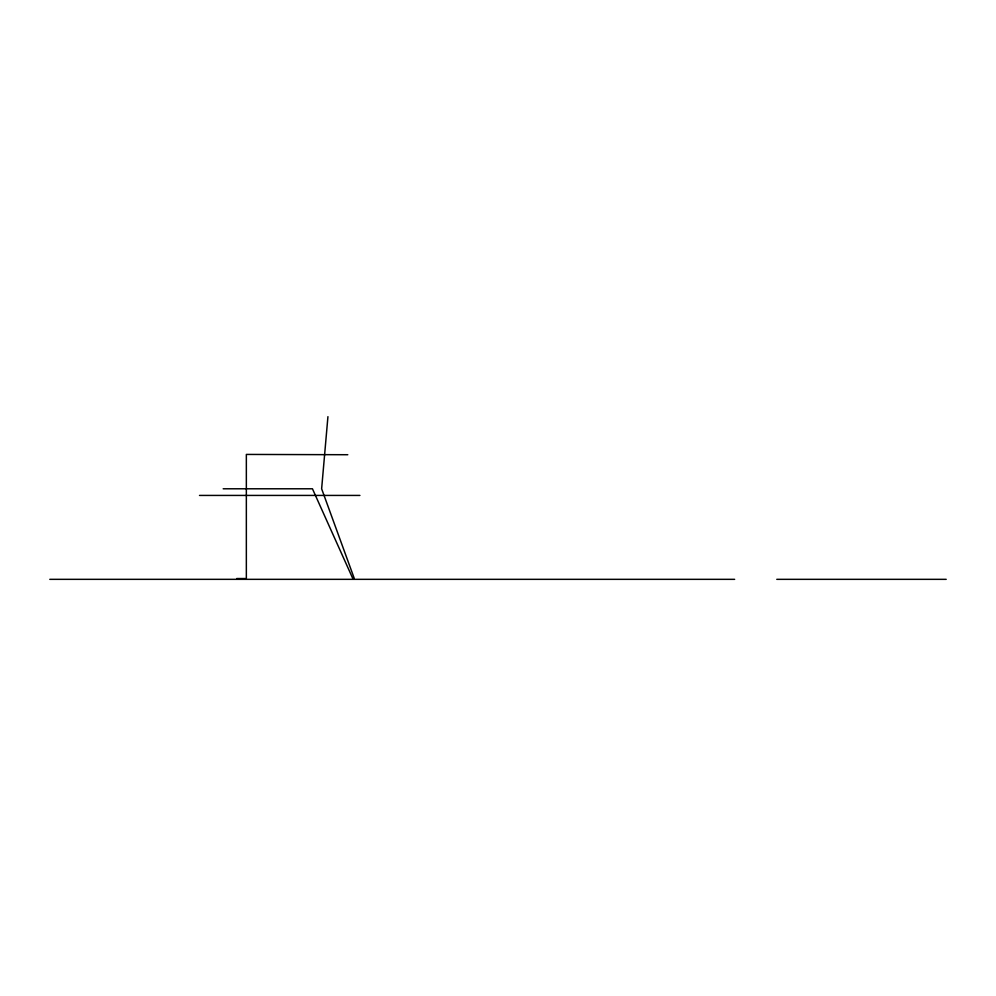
<?xml version="1.0" encoding="UTF-8"?>
<svg xmlns="http://www.w3.org/2000/svg" width="996" height="996" viewBox="0 0 996 996"><rect width="100%" height="100%" fill="white"/><g stroke="black" fill="none" stroke-linecap="round" stroke-linejoin="round"><path stroke-width="1.49" d="M327.933 416.664L321.633 488.787L354.302 578.539L352.796 578.539L312.445 488.787L223.179 488.787M199.499 495.423L359.917 495.423M236.699 578.539L246.348 578.539L246.348 454.425L347.791 454.724M49.8 579.336L734.65 579.336M776.78 579.336L946.2 579.336"/></g></svg>
